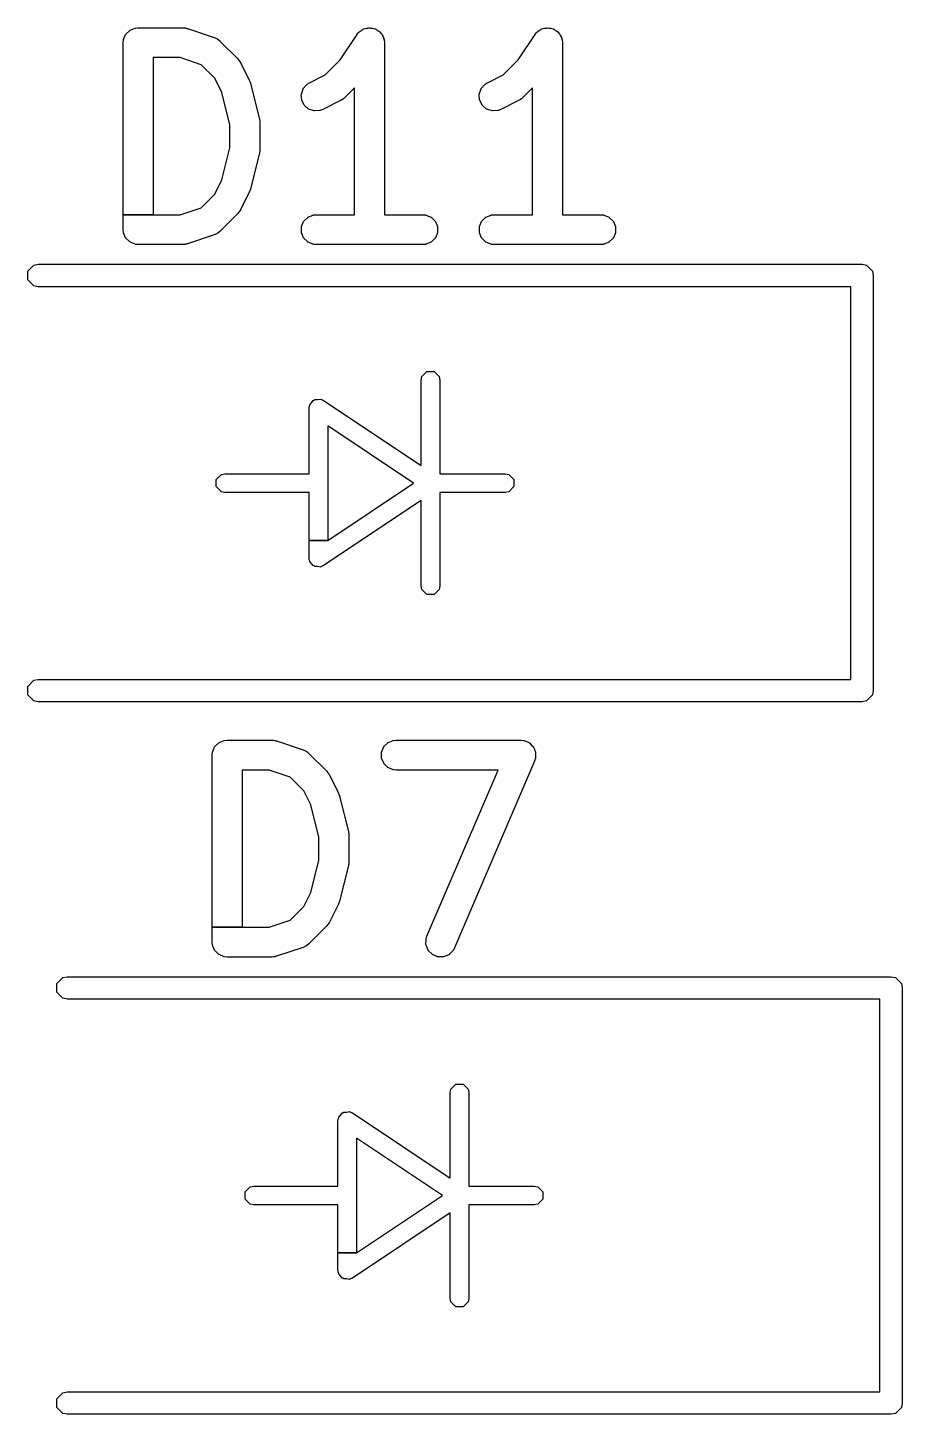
# Model space of a CAD drawing. Header units: millimetres. Extents: x 73 to 173, y -160 to -92.
# Drawn here: x 149.79 to 154.47, y -154.49 to -147.07 of the extents above; entities that cross this region are included whole.
import ezdxf

# ---------------------------------------------------------------- set-up
doc = ezdxf.new("R2010")
doc.units = ezdxf.units.MM
doc.layers.add('F.Silkscreen', color=41, linetype='CONTINUOUS', true_color=0xf2eda1)

msp = doc.modelspace()

# ---------------------------------------------------------------- linework, layer by layer
at = {"layer": 'F.Silkscreen', "linetype": 'CONTINUOUS'}
for p, q in [((150.302536, -147.138274), (150.313735, -147.111238)), ((150.313735, -147.111238), (150.314818, -147.109615)), ((150.314818, -147.109615), (150.33551, -147.088923)), ((150.33551, -147.088923), (150.337133, -147.08784)), ((150.337133, -147.08784), (150.364169, -147.076641)), ((150.364169, -147.076641), (150.365592, -147.076284)), ((150.365592, -147.076284), (150.380224, -147.074843)), ((150.380224, -147.074843), (150.380714, -147.074819)), ((150.380714, -147.074819), (150.618809, -147.074819)), ((150.618809, -147.074819), (150.619299, -147.074843)), ((150.619299, -147.074843), (150.626285, -147.07553)), ((150.626285, -147.07553), (150.627835, -147.075421)), ((150.627835, -147.075421), (150.629297, -147.075532)), ((150.629297, -147.075532), (150.631589, -147.076052)), ((150.631589, -147.076052), (150.633932, -147.076284)), ((150.633932, -147.076284), (150.635354, -147.07664)), ((150.635354, -147.07664), (150.636798, -147.077237)), ((150.636798, -147.077237), (150.643635, -147.078793)), ((150.643635, -147.078793), (150.644107, -147.078925)), ((150.644107, -147.078925), (150.786964, -147.126544)), ((151.461401, -147.246708), (151.552245, -147.110442)), ((151.552245, -147.110442), (151.552483, -147.110115)), ((151.552483, -147.110115), (151.552517, -147.110072)), ((151.552517, -147.110072), (151.552564, -147.110109)), ((151.552564, -147.110109), (151.552666, -147.109959)), ((151.552632, -147.109931), (151.561853, -147.098673)), ((151.552666, -147.109959), (151.552632, -147.109931)), ((151.561853, -147.098673), (151.562938, -147.097687)), ((151.562938, -147.097687), (151.568701, -147.093826)), ((151.568701, -147.093826), (151.573606, -147.088923)), ((151.573606, -147.088923), (151.575227, -147.08784)), ((151.575227, -147.08784), (151.581556, -147.085217)), ((151.581556, -147.085217), (151.587254, -147.081403)), ((151.587254, -147.081403), (151.589055, -147.080655)), ((151.589055, -147.080655), (151.595853, -147.079294)), ((151.595853, -147.079294), (151.602264, -147.07664)), ((151.602264, -147.07664), (151.604177, -147.07626)), ((151.604177, -147.07626), (151.611029, -147.07626)), ((151.611029, -147.07626), (151.617749, -147.074916)), ((151.617749, -147.074916), (151.6197, -147.074914)), ((151.6197, -147.074914), (151.626504, -147.07626)), ((151.626504, -147.07626), (151.633441, -147.07626)), ((151.633441, -147.07626), (151.635355, -147.076641)), ((151.635355, -147.076641), (151.641684, -147.079263)), ((151.641684, -147.079263), (151.648408, -147.080593)), ((151.648408, -147.080593), (151.650211, -147.081338)), ((151.650211, -147.081338), (151.655981, -147.085184)), ((151.655981, -147.085184), (151.662391, -147.08784)), ((151.662391, -147.08784), (151.664013, -147.088923)), ((151.664013, -147.088923), (151.668858, -147.093768)), ((151.668858, -147.093768), (151.674561, -147.09757)), ((151.674561, -147.09757), (151.675942, -147.098948)), ((151.675942, -147.098948), (151.679801, -147.104711)), ((151.679801, -147.104711), (151.684705, -147.109615)), ((151.684705, -147.109615), (151.685788, -147.111238)), ((151.685788, -147.111238), (151.688409, -147.117567)), ((152.413782, -147.246708), (152.504626, -147.110442)), ((152.504626, -147.110442), (152.504864, -147.110115)), ((152.504864, -147.110115), (152.504898, -147.110072)), ((152.504898, -147.110072), (152.504945, -147.110109)), ((152.504945, -147.110109), (152.505047, -147.109959)), ((152.505013, -147.109931), (152.514234, -147.098673)), ((152.505047, -147.109959), (152.505013, -147.109931)), ((152.514234, -147.098673), (152.515319, -147.097687)), ((152.515319, -147.097687), (152.521082, -147.093826)), ((152.521082, -147.093826), (152.525987, -147.088923)), ((152.525987, -147.088923), (152.527608, -147.08784)), ((152.527608, -147.08784), (152.533937, -147.085217)), ((152.533937, -147.085217), (152.539635, -147.081403)), ((152.539635, -147.081403), (152.541436, -147.080655)), ((152.541436, -147.080655), (152.548234, -147.079294)), ((152.548234, -147.079294), (152.554645, -147.07664)), ((152.554645, -147.07664), (152.556558, -147.07626)), ((152.556558, -147.07626), (152.56341, -147.07626)), ((152.56341, -147.07626), (152.57013, -147.074916)), ((152.57013, -147.074916), (152.572081, -147.074914)), ((152.572081, -147.074914), (152.578885, -147.07626)), ((152.578885, -147.07626), (152.585822, -147.07626)), ((152.585822, -147.07626), (152.587736, -147.076641)), ((152.587736, -147.076641), (152.594065, -147.079263)), ((152.594065, -147.079263), (152.600789, -147.080593)), ((152.600789, -147.080593), (152.602592, -147.081338)), ((152.602592, -147.081338), (152.608362, -147.085184)), ((152.608362, -147.085184), (152.614772, -147.08784)), ((152.614772, -147.08784), (152.616394, -147.088923)), ((152.616394, -147.088923), (152.621239, -147.093768)), ((152.621239, -147.093768), (152.626942, -147.09757)), ((152.626942, -147.09757), (152.628323, -147.098948)), ((152.628323, -147.098948), (152.632182, -147.104711)), ((152.632182, -147.104711), (152.637086, -147.109615)), ((152.637086, -147.109615), (152.638169, -147.111238)), ((152.638169, -147.111238), (152.64079, -147.117567)), ((150.300714, -147.154819), (150.300738, -147.154329)), ((150.300714, -148.074819), (150.300714, -147.154819)), ((150.300738, -147.154329), (150.302179, -147.139697)), ((150.302179, -147.139697), (150.302536, -147.138274)), ((150.786964, -147.126544), (150.787421, -147.126721)), ((150.787421, -147.126721), (150.800846, -147.132715)), ((150.800846, -147.132715), (150.802084, -147.133504)), ((150.802084, -147.133504), (150.803505, -147.134737)), ((150.803505, -147.134737), (150.805248, -147.135459)), ((150.805248, -147.135459), (150.806506, -147.136213)), ((150.806506, -147.136213), (150.817871, -147.14554)), ((150.817871, -147.14554), (150.818235, -147.145869)), ((150.818235, -147.145869), (150.913473, -147.241107)), ((151.688409, -147.117567), (151.692224, -147.123263)), ((151.692224, -147.123263), (151.692973, -147.125065)), ((151.692973, -147.125065), (151.694333, -147.131867)), ((151.694333, -147.131867), (151.696987, -147.138274)), ((151.696987, -147.138274), (151.697344, -147.139697)), ((151.697344, -147.139697), (151.698769, -147.154173)), ((151.698699, -147.154179), (151.698698, -147.154212)), ((151.698698, -147.154212), (151.698771, -147.154204)), ((151.698769, -147.154173), (151.698699, -147.154179)), ((151.698771, -147.154204), (151.698777, -147.154257)), ((151.698777, -147.154257), (151.698809, -147.154819)), ((151.698809, -147.154819), (151.698809, -148.074819)), ((152.64079, -147.117567), (152.644605, -147.123263)), ((152.644605, -147.123263), (152.645354, -147.125065)), ((152.645354, -147.125065), (152.646714, -147.131867)), ((152.646714, -147.131867), (152.649368, -147.138274)), ((152.649368, -147.138274), (152.649725, -147.139697)), ((152.649725, -147.139697), (152.65115, -147.154173)), ((152.65108, -147.154179), (152.651079, -147.154212)), ((152.651079, -147.154212), (152.651152, -147.154204)), ((152.65115, -147.154173), (152.65108, -147.154179)), ((152.651152, -147.154204), (152.651158, -147.154257)), ((152.651158, -147.154257), (152.65119, -147.154819)), ((152.65119, -147.154819), (152.65119, -148.074819)), ((150.605829, -147.234819), (150.460714, -147.234819)), ((150.460714, -147.234819), (150.460714, -148.074819)), ((150.718449, -147.272359), (150.605829, -147.234819)), ((150.913473, -147.241107), (150.913802, -147.241471)), ((150.913802, -147.241471), (150.918254, -147.246895)), ((150.918254, -147.246895), (150.919431, -147.247916)), ((150.919431, -147.247916), (150.920385, -147.249028)), ((150.920385, -147.249028), (150.921636, -147.251015)), ((150.921636, -147.251015), (150.92313, -147.252836)), ((150.92313, -147.252836), (150.923885, -147.254096)), ((150.923885, -147.254096), (150.924481, -147.255536)), ((150.924481, -147.255536), (150.928217, -147.261471)), ((150.928217, -147.261471), (150.928458, -147.261899)), ((150.928458, -147.261899), (150.976077, -147.357137)), ((151.380942, -147.327167), (151.461401, -147.246708)), ((152.333323, -147.327167), (152.413782, -147.246708)), ((150.791156, -147.345066), (150.718449, -147.272359)), ((151.297318, -147.368979), (151.380942, -147.327167)), ((152.249699, -147.368979), (152.333323, -147.327167)), ((150.829039, -147.420832), (150.791156, -147.345066)), ((150.976077, -147.357137), (150.976275, -147.357586)), ((150.976275, -147.357586), (150.976499, -147.358172)), ((150.976499, -147.358172), (150.977046, -147.359196)), ((150.977046, -147.359196), (150.979215, -147.365268)), ((150.979215, -147.365268), (150.98153, -147.371317)), ((150.98153, -147.371317), (150.981781, -147.37245)), ((150.981781, -147.37245), (150.981992, -147.373041)), ((150.981992, -147.373041), (150.982135, -147.373511)), ((150.982135, -147.373511), (151.029754, -147.563987)), ((151.253941, -147.429571), (151.263195, -147.40181)), ((151.263195, -147.40181), (151.264161, -147.400115)), ((151.264161, -147.400115), (151.283334, -147.378007)), ((151.283334, -147.378007), (151.284448, -147.377051)), ((151.284448, -147.377051), (151.296891, -147.369219)), ((151.296891, -147.369219), (151.297318, -147.368979)), ((151.538809, -147.395576), (151.484902, -147.449483)), ((151.538809, -148.074819), (151.538809, -147.395576)), ((152.206322, -147.429571), (152.215576, -147.40181)), ((152.215576, -147.40181), (152.216542, -147.400115)), ((152.216542, -147.400115), (152.235715, -147.378007)), ((152.235715, -147.378007), (152.236829, -147.377051)), ((152.236829, -147.377051), (152.249272, -147.369219)), ((152.249272, -147.369219), (152.249699, -147.368979)), ((152.49119, -147.395576), (152.437283, -147.449483)), ((152.49119, -148.074819), (152.49119, -147.395576)), ((150.872142, -147.593241), (150.829039, -147.420832)), ((151.253697, -147.431506), (151.253941, -147.429571)), ((151.255771, -147.460696), (151.253697, -147.431506)), ((151.256286, -147.462578), (151.255771, -147.460696)), ((151.269373, -147.488753), (151.256286, -147.462578)), ((151.46411, -147.464468), (151.368872, -147.512087)), ((151.464538, -147.464227), (151.46411, -147.464468)), ((151.470474, -147.460489), (151.464538, -147.464227)), ((151.471914, -147.459894), (151.470474, -147.460489)), ((151.473175, -147.459137), (151.471914, -147.459894)), ((151.474984, -147.45765), (151.473175, -147.459137)), ((151.476978, -147.456397), (151.474984, -147.45765)), ((151.478096, -147.455438), (151.476978, -147.456397)), ((151.479116, -147.45426), (151.478096, -147.455438)), ((151.484538, -147.449812), (151.479116, -147.45426)), ((151.484902, -147.449483), (151.484538, -147.449812)), ((152.206078, -147.431506), (152.206322, -147.429571)), ((152.208152, -147.460696), (152.206078, -147.431506)), ((152.208667, -147.462578), (152.208152, -147.460696)), ((152.221754, -147.488753), (152.208667, -147.462578)), ((152.416491, -147.464468), (152.321253, -147.512087)), ((152.416919, -147.464227), (152.416491, -147.464468)), ((152.422855, -147.460489), (152.416919, -147.464227)), ((152.424295, -147.459894), (152.422855, -147.460489)), ((152.425556, -147.459137), (152.424295, -147.459894)), ((152.427365, -147.45765), (152.425556, -147.459137)), ((152.429359, -147.456397), (152.427365, -147.45765)), ((152.430477, -147.455438), (152.429359, -147.456397)), ((152.431497, -147.45426), (152.430477, -147.455438)), ((152.436919, -147.449812), (152.431497, -147.45426)), ((152.437283, -147.449483), (152.436919, -147.449812)), ((151.270569, -147.490294), (151.269373, -147.488753)), ((151.292677, -147.509467), (151.270569, -147.490294)), ((151.294372, -147.510433), (151.292677, -147.509467)), ((151.322133, -147.519687), (151.294372, -147.510433)), ((151.324068, -147.519931), (151.322133, -147.519687)), ((151.353258, -147.517857), (151.324068, -147.519931)), ((151.354691, -147.51754), (151.353258, -147.517857)), ((151.368423, -147.512285), (151.354691, -147.51754)), ((151.368872, -147.512087), (151.368423, -147.512285)), ((152.22295, -147.490294), (152.221754, -147.488753)), ((152.245058, -147.509467), (152.22295, -147.490294)), ((152.246753, -147.510433), (152.245058, -147.509467)), ((152.274514, -147.519687), (152.246753, -147.510433)), ((152.276449, -147.519931), (152.274514, -147.519687)), ((152.305639, -147.517857), (152.276449, -147.519931)), ((152.307072, -147.51754), (152.305639, -147.517857)), ((152.320804, -147.512285), (152.307072, -147.51754)), ((152.321253, -147.512087), (152.320804, -147.512285)), ((150.872142, -147.716395), (150.872142, -147.593241)), ((151.029754, -147.563987), (151.029849, -147.564469)), ((151.029849, -147.564469), (151.030133, -147.566392)), ((151.030133, -147.566392), (151.030321, -147.566846)), ((151.030321, -147.566846), (151.030677, -147.568269)), ((151.030677, -147.568269), (151.031207, -147.57366)), ((151.031207, -147.57366), (151.031999, -147.579012)), ((151.031998, -147.580482), (151.031926, -147.580959)), ((151.031926, -147.580959), (151.032118, -147.582899)), ((151.031999, -147.579012), (151.031998, -147.580482)), ((151.032118, -147.582899), (151.032142, -147.58339)), ((151.032142, -147.58339), (151.032142, -147.726247)), ((150.829039, -147.888803), (150.872142, -147.716395)), ((151.029754, -147.74565), (150.982135, -147.936126)), ((151.029849, -147.745168), (151.029754, -147.74565)), ((151.030133, -147.743243), (151.029849, -147.745168)), ((151.03032, -147.742793), (151.030133, -147.743243)), ((151.030677, -147.741368), (151.03032, -147.742793)), ((151.031207, -147.735975), (151.030677, -147.741368)), ((151.031999, -147.730625), (151.031207, -147.735975)), ((151.032118, -147.726738), (151.031926, -147.728677)), ((151.031926, -147.728677), (151.031998, -147.729156)), ((151.031998, -147.729156), (151.031999, -147.730625)), ((151.032142, -147.726247), (151.032118, -147.726738)), ((150.791156, -147.96457), (150.829039, -147.888803)), ((150.718448, -148.037278), (150.791156, -147.96457)), ((150.976077, -147.9525), (150.928458, -148.047738)), ((150.976275, -147.952049), (150.976077, -147.9525)), ((150.976498, -147.951464), (150.976275, -147.952049)), ((150.977046, -147.950441), (150.976498, -147.951464)), ((150.979216, -147.944365), (150.977046, -147.950441)), ((150.98153, -147.938321), (150.979216, -147.944365)), ((150.98178, -147.937188), (150.98153, -147.938321)), ((150.981992, -147.936597), (150.98178, -147.937188)), ((150.982135, -147.936126), (150.981992, -147.936597)), ((150.300714, -148.154819), (150.300714, -148.074819)), ((150.300714, -148.074819), (150.460714, -148.074819)), ((150.460714, -148.074819), (150.300714, -148.074819)), ((150.460714, -148.074819), (150.605829, -148.074819)), ((150.605829, -148.074819), (150.718448, -148.037278)), ((150.913474, -148.068529), (150.818235, -148.163769)), ((150.913803, -148.068165), (150.913474, -148.068529)), ((150.91825, -148.062744), (150.913803, -148.068165)), ((150.919428, -148.061724), (150.91825, -148.062744)), ((150.920386, -148.060607), (150.919428, -148.061724)), ((150.921637, -148.058616), (150.920386, -148.060607)), ((150.923129, -148.056801), (150.921637, -148.058616)), ((150.923885, -148.055539), (150.923129, -148.056801)), ((150.924478, -148.054103), (150.923885, -148.055539)), ((150.928217, -148.048166), (150.924478, -148.054103)), ((150.928458, -148.047738), (150.928217, -148.048166)), ((151.289514, -148.08784), (151.31655, -148.076641)), ((151.31655, -148.076641), (151.317973, -148.076284)), ((151.317973, -148.076284), (151.332605, -148.074843)), ((151.332605, -148.074843), (151.333095, -148.074819)), ((151.333095, -148.074819), (151.538809, -148.074819)), ((151.698809, -148.074819), (151.904523, -148.074819)), ((151.904523, -148.074819), (151.905013, -148.074843)), ((151.905013, -148.074843), (151.919645, -148.076284)), ((151.919645, -148.076284), (151.921068, -148.076641)), ((151.921068, -148.076641), (151.948104, -148.08784)), ((152.241895, -148.08784), (152.268931, -148.076641)), ((152.268931, -148.076641), (152.270354, -148.076284)), ((152.270354, -148.076284), (152.284986, -148.074843)), ((152.284986, -148.074843), (152.285476, -148.074819)), ((152.285476, -148.074819), (152.49119, -148.074819)), ((152.65119, -148.074819), (152.856904, -148.074819)), ((152.856904, -148.074819), (152.857394, -148.074843)), ((152.857394, -148.074843), (152.872026, -148.076284)), ((152.872026, -148.076284), (152.873449, -148.076641)), ((152.873449, -148.076641), (152.900485, -148.08784)), ((150.300738, -148.155309), (150.300714, -148.154819)), ((150.302179, -148.169941), (150.300738, -148.155309)), ((151.254536, -148.140187), (151.254917, -148.138274)), ((151.254536, -148.169451), (151.254536, -148.140187)), ((151.254917, -148.138274), (151.266116, -148.111238)), ((151.266116, -148.111238), (151.267199, -148.109615)), ((151.267199, -148.109615), (151.287891, -148.088923)), ((151.287891, -148.088923), (151.289514, -148.08784)), ((151.948104, -148.08784), (151.949727, -148.088923)), ((151.949727, -148.088923), (151.970419, -148.109615)), ((151.970419, -148.109615), (151.971502, -148.111238)), ((151.971502, -148.111238), (151.982701, -148.138274)), ((151.982701, -148.138274), (151.983082, -148.140187)), ((151.983082, -148.140187), (151.983082, -148.169451)), ((152.206917, -148.140187), (152.207298, -148.138274)), ((152.206917, -148.169451), (152.206917, -148.140187)), ((152.207298, -148.138274), (152.218497, -148.111238)), ((152.218497, -148.111238), (152.21958, -148.109615)), ((152.21958, -148.109615), (152.240272, -148.088923)), ((152.240272, -148.088923), (152.241895, -148.08784)), ((152.900485, -148.08784), (152.902108, -148.088923)), ((152.902108, -148.088923), (152.9228, -148.109615)), ((152.9228, -148.109615), (152.923883, -148.111238)), ((152.923883, -148.111238), (152.935082, -148.138274)), ((152.935082, -148.138274), (152.935463, -148.140187)), ((152.935463, -148.140187), (152.935463, -148.169451)), ((150.302536, -148.171364), (150.302179, -148.169941)), ((150.313735, -148.1984), (150.302536, -148.171364)), ((150.314818, -148.200023), (150.313735, -148.1984)), ((150.33551, -148.220715), (150.314818, -148.200023)), ((150.337133, -148.221798), (150.33551, -148.220715)), ((150.364169, -148.232997), (150.337133, -148.221798)), ((150.786964, -148.183094), (150.644107, -148.230713)), ((150.787421, -148.182917), (150.786964, -148.183094)), ((150.800846, -148.176923), (150.787421, -148.182917)), ((150.802085, -148.176133), (150.800846, -148.176923)), ((150.803505, -148.1749), (150.802085, -148.176133)), ((150.805246, -148.17418), (150.803505, -148.1749)), ((150.806506, -148.173425), (150.805246, -148.17418)), ((150.817871, -148.164098), (150.806506, -148.173425)), ((150.818235, -148.163769), (150.817871, -148.164098)), ((151.254917, -148.171364), (151.254536, -148.169451)), ((151.266116, -148.1984), (151.254917, -148.171364)), ((151.267199, -148.200023), (151.266116, -148.1984)), ((151.287891, -148.220715), (151.267199, -148.200023)), ((151.289514, -148.221798), (151.287891, -148.220715)), ((151.31655, -148.232997), (151.289514, -148.221798)), ((151.948104, -148.221798), (151.921068, -148.232997)), ((151.949727, -148.220715), (151.948104, -148.221798)), ((151.970419, -148.200023), (151.949727, -148.220715)), ((151.971502, -148.1984), (151.970419, -148.200023)), ((151.982701, -148.171364), (151.971502, -148.1984)), ((151.983082, -148.169451), (151.982701, -148.171364)), ((152.207298, -148.171364), (152.206917, -148.169451)), ((152.218497, -148.1984), (152.207298, -148.171364)), ((152.21958, -148.200023), (152.218497, -148.1984)), ((152.240272, -148.220715), (152.21958, -148.200023)), ((152.241895, -148.221798), (152.240272, -148.220715)), ((152.268931, -148.232997), (152.241895, -148.221798)), ((152.900485, -148.221798), (152.873449, -148.232997)), ((152.902108, -148.220715), (152.900485, -148.221798)), ((152.9228, -148.200023), (152.902108, -148.220715)), ((152.923883, -148.1984), (152.9228, -148.200023)), ((152.935082, -148.171364), (152.923883, -148.1984)), ((152.935463, -148.169451), (152.935082, -148.171364)), ((150.365592, -148.233354), (150.364169, -148.232997)), ((150.380224, -148.234795), (150.365592, -148.233354)), ((150.380714, -148.234819), (150.380224, -148.234795)), ((150.618809, -148.234819), (150.380714, -148.234819)), ((150.6193, -148.234795), (150.618809, -148.234819)), ((150.626284, -148.234106), (150.6193, -148.234795)), ((150.627833, -148.234217), (150.626284, -148.234106)), ((150.629298, -148.234105), (150.627833, -148.234217)), ((150.631585, -148.233584), (150.629298, -148.234105)), ((150.63393, -148.233354), (150.631585, -148.233584)), ((150.635356, -148.232997), (150.63393, -148.233354)), ((150.636794, -148.2324), (150.635356, -148.232997)), ((150.643634, -148.230846), (150.636794, -148.2324)), ((150.644107, -148.230713), (150.643634, -148.230846)), ((151.317973, -148.233354), (151.31655, -148.232997)), ((151.332605, -148.234795), (151.317973, -148.233354)), ((151.333095, -148.234819), (151.332605, -148.234795)), ((151.904523, -148.234819), (151.333095, -148.234819)), ((151.905013, -148.234795), (151.904523, -148.234819)), ((151.919645, -148.233354), (151.905013, -148.234795)), ((151.921068, -148.232997), (151.919645, -148.233354)), ((152.270354, -148.233354), (152.268931, -148.232997)), ((152.284986, -148.234795), (152.270354, -148.233354)), ((152.285476, -148.234819), (152.284986, -148.234795)), ((152.856904, -148.234819), (152.285476, -148.234819)), ((152.857394, -148.234795), (152.856904, -148.234819)), ((152.872026, -148.233354), (152.857394, -148.234795)), ((152.873449, -148.232997), (152.872026, -148.233354)), ((149.789567, -148.377039), (149.822039, -148.344567)), ((149.789567, -148.422961), (149.789567, -148.377039)), ((149.822039, -148.344567), (149.845, -148.34)), ((149.845, -148.34), (154.255, -148.34)), ((154.255, -148.34), (154.277961, -148.344567)), ((154.277961, -148.344567), (154.310433, -148.377039)), ((154.310433, -148.377039), (154.315, -148.4)), ((149.822039, -148.455433), (149.789567, -148.422961)), ((154.315, -148.4), (154.315, -150.62)), ((149.845, -148.46), (149.822039, -148.455433)), ((154.195, -148.46), (149.845, -148.46)), ((154.195, -150.56), (154.195, -148.46)), ((151.895, -148.96), (151.898806, -148.940866)), ((151.895, -149.416573), (151.895, -148.96)), ((151.898806, -148.940866), (151.925866, -148.913806)), ((151.925866, -148.913806), (151.964134, -148.913806)), ((151.964134, -148.913806), (151.991194, -148.940866)), ((151.991194, -148.940866), (151.995, -148.96)), ((151.995, -148.96), (151.995, -149.46)), ((151.295, -149.11), (151.296441, -149.102751)), ((151.295, -149.46), (151.295, -149.11)), ((151.295951, -149.100297), (151.297346, -149.098203)), ((151.296441, -149.102751), (151.295951, -149.100297)), ((151.297346, -149.098203), (151.298806, -149.090866)), ((151.298806, -149.090866), (151.309102, -149.080569)), ((151.309102, -149.080569), (151.317178, -149.068456)), ((151.317178, -149.068456), (151.322225, -149.067446)), ((151.322225, -149.067446), (151.325866, -149.063806)), ((151.325866, -149.063806), (151.340428, -149.063806)), ((151.340428, -149.063806), (151.354703, -149.060951)), ((151.354703, -149.060951), (151.361617, -149.063806)), ((151.361617, -149.063806), (151.364134, -149.063806)), ((151.364134, -149.063806), (151.365904, -149.065576)), ((151.365904, -149.065576), (151.372735, -149.068397)), ((151.372735, -149.068397), (151.895, -149.416573)), ((151.854861, -149.51), (151.395, -149.203426)), ((151.395, -149.203426), (151.395, -149.816573)), ((150.798806, -149.490866), (150.825866, -149.463806)), ((150.825866, -149.463806), (150.845, -149.46)), ((150.845, -149.46), (151.295, -149.46)), ((151.995, -149.46), (152.345, -149.46)), ((152.345, -149.46), (152.364134, -149.463806)), ((152.364134, -149.463806), (152.391194, -149.490866)), ((150.798806, -149.529134), (150.798806, -149.490866)), ((150.825866, -149.556194), (150.798806, -149.529134)), ((150.845, -149.56), (150.825866, -149.556194)), ((151.295, -149.56), (150.845, -149.56)), ((151.295, -149.816573), (151.295, -149.56)), ((151.395, -149.816573), (151.854861, -149.51)), ((152.345, -149.56), (151.995, -149.56)), ((151.995, -149.56), (151.995, -150.06)), ((152.364134, -149.556194), (152.345, -149.56)), ((152.391194, -149.529134), (152.364134, -149.556194)), ((152.391194, -149.490866), (152.391194, -149.529134)), ((151.895, -149.603426), (151.372735, -149.951603)), ((151.895, -150.06), (151.895, -149.603426)), ((151.295, -149.91), (151.295, -149.816573)), ((151.295, -149.816573), (151.395, -149.816573)), ((151.395, -149.816573), (151.295, -149.816573)), ((151.296441, -149.917248), (151.295, -149.91)), ((151.295951, -149.919703), (151.296441, -149.917248)), ((151.297346, -149.921796), (151.295951, -149.919703)), ((151.298806, -149.929134), (151.297346, -149.921796)), ((151.309102, -149.93943), (151.298806, -149.929134)), ((151.317178, -149.951544), (151.309102, -149.93943)), ((151.322225, -149.952553), (151.317178, -149.951544)), ((151.325866, -149.956194), (151.322225, -149.952553)), ((151.340428, -149.956194), (151.325866, -149.956194)), ((151.354703, -149.959049), (151.340428, -149.956194)), ((151.361617, -149.956194), (151.354703, -149.959049)), ((151.364134, -149.956194), (151.361617, -149.956194)), ((151.365904, -149.954423), (151.364134, -149.956194)), ((151.372735, -149.951603), (151.365904, -149.954423)), ((151.898806, -150.079134), (151.895, -150.06)), ((151.925866, -150.106194), (151.898806, -150.079134)), ((151.991194, -150.079134), (151.964134, -150.106194)), ((151.995, -150.06), (151.991194, -150.079134)), ((151.964134, -150.106194), (151.925866, -150.106194)), ((149.789567, -150.597039), (149.822039, -150.564567)), ((149.789567, -150.642961), (149.789567, -150.597039)), ((149.822039, -150.564567), (149.845, -150.56)), ((149.845, -150.56), (154.195, -150.56)), ((149.822039, -150.675433), (149.789567, -150.642961)), ((149.845, -150.68), (149.822039, -150.675433)), ((154.277961, -150.675433), (154.255, -150.68)), ((154.310433, -150.642961), (154.277961, -150.675433)), ((154.315, -150.62), (154.310433, -150.642961)), ((154.255, -150.68), (149.845, -150.68)), ((150.791009, -150.919615), (150.811701, -150.898923)), ((150.811701, -150.898923), (150.813324, -150.89784)), ((150.813324, -150.89784), (150.84036, -150.886641)), ((150.84036, -150.886641), (150.841783, -150.886284)), ((150.841783, -150.886284), (150.856415, -150.884843)), ((150.856415, -150.884843), (150.856905, -150.884819)), ((150.856905, -150.884819), (151.095, -150.884819)), ((151.095, -150.884819), (151.09549, -150.884843)), ((151.09549, -150.884843), (151.102476, -150.88553)), ((151.102476, -150.88553), (151.104026, -150.885421)), ((151.104026, -150.885421), (151.105488, -150.885532)), ((151.105488, -150.885532), (151.10778, -150.886052)), ((151.10778, -150.886052), (151.110123, -150.886284)), ((151.110123, -150.886284), (151.111545, -150.88664)), ((151.111545, -150.88664), (151.112989, -150.887237)), ((151.112989, -150.887237), (151.119826, -150.888793)), ((151.119826, -150.888793), (151.120298, -150.888925)), ((151.120298, -150.888925), (151.263155, -150.936544)), ((151.695771, -150.919615), (151.716463, -150.898923)), ((151.716463, -150.898923), (151.718086, -150.89784)), ((151.718086, -150.89784), (151.745122, -150.886641)), ((151.745122, -150.886641), (151.746545, -150.886284)), ((151.746545, -150.886284), (151.761177, -150.884843)), ((151.761177, -150.884843), (151.761667, -150.884819)), ((151.761667, -150.884819), (152.428333, -150.884819)), ((152.428333, -150.884819), (152.428823, -150.884843)), ((152.428823, -150.884843), (152.443455, -150.886284)), ((152.443455, -150.886284), (152.444877, -150.88664)), ((152.444877, -150.88664), (152.444906, -150.886652)), ((152.444906, -150.886652), (152.44583, -150.886848)), ((152.44583, -150.886848), (152.458836, -150.892422)), ((152.458836, -150.892422), (152.471915, -150.89784)), ((152.471915, -150.89784), (152.472698, -150.898363)), ((152.472698, -150.898363), (152.472733, -150.898378)), ((152.472733, -150.898378), (152.473146, -150.898662)), ((152.473146, -150.898662), (152.473537, -150.898923)), ((152.473537, -150.898923), (152.473561, -150.898947)), ((150.776905, -150.964819), (150.776929, -150.964329)), ((150.776905, -151.884819), (150.776905, -150.964819)), ((150.776929, -150.964329), (150.77837, -150.949697)), ((150.77837, -150.949697), (150.778727, -150.948274)), ((150.778727, -150.948274), (150.789926, -150.921238)), ((150.789926, -150.921238), (150.791009, -150.919615)), ((151.263155, -150.936544), (151.263612, -150.936721)), ((151.263612, -150.936721), (151.277037, -150.942715)), ((151.277037, -150.942715), (151.278275, -150.943504)), ((151.278275, -150.943504), (151.279696, -150.944737)), ((151.279696, -150.944737), (151.281439, -150.945459)), ((151.281439, -150.945459), (151.282697, -150.946213)), ((151.282697, -150.946213), (151.294062, -150.95554)), ((151.294062, -150.95554), (151.294426, -150.955869)), ((151.294426, -150.955869), (151.389664, -151.051107)), ((151.683108, -150.950187), (151.683489, -150.948274)), ((151.683108, -150.979451), (151.683108, -150.950187)), ((151.683489, -150.948274), (151.694688, -150.921238)), ((151.694688, -150.921238), (151.695771, -150.919615)), ((152.473561, -150.898947), (152.474336, -150.89948)), ((152.474336, -150.89948), (152.484188, -150.909575)), ((152.484188, -150.909575), (152.484189, -150.909575)), ((152.484189, -150.909575), (152.494229, -150.919615)), ((152.494229, -150.919615), (152.494753, -150.920401)), ((152.494753, -150.920401), (152.494775, -150.920423)), ((152.494775, -150.920423), (152.495034, -150.920821)), ((152.495034, -150.920821), (152.495313, -150.921239)), ((152.495313, -150.921239), (152.495325, -150.921268)), ((152.495325, -150.921268), (152.495839, -150.922058)), ((152.495839, -150.922058), (152.501106, -150.935226)), ((152.501106, -150.935226), (152.506511, -150.948274)), ((152.506511, -150.948274), (152.506694, -150.949197)), ((152.506694, -150.949197), (152.506708, -150.94923)), ((152.506708, -150.94923), (152.506803, -150.949744)), ((152.506803, -150.949744), (152.506892, -150.950187)), ((152.506892, -150.950187), (152.506892, -150.950217)), ((152.506892, -150.950217), (152.507065, -150.951146)), ((152.507065, -150.951146), (152.506892, -150.965326)), ((152.506892, -150.965326), (152.506892, -150.979451)), ((151.08202, -151.044819), (150.936905, -151.044819)), ((150.936905, -151.044819), (150.936905, -151.884819)), ((151.19464, -151.082359), (151.08202, -151.044819)), ((151.683489, -150.981364), (151.683108, -150.979451)), ((151.694688, -151.0084), (151.683489, -150.981364)), ((151.695771, -151.010023), (151.694688, -151.0084)), ((151.716463, -151.030715), (151.695771, -151.010023)), ((151.718086, -151.031798), (151.716463, -151.030715)), ((151.745122, -151.042997), (151.718086, -151.031798)), ((151.746545, -151.043354), (151.745122, -151.042997)), ((151.761177, -151.044795), (151.746545, -151.043354)), ((151.761667, -151.044819), (151.761177, -151.044795)), ((152.307009, -151.044819), (151.761667, -151.044819)), ((151.92623, -151.933305), (152.307009, -151.044819)), ((152.501865, -150.996333), (152.073294, -151.996333)), ((152.502036, -150.995873), (152.501865, -150.996333)), ((152.506475, -150.981857), (152.502036, -150.995873)), ((152.506708, -150.980401), (152.506475, -150.981857)), ((152.506892, -150.979451), (152.506708, -150.98037)), ((152.506708, -150.98037), (152.506708, -150.980401)), ((151.267347, -151.155066), (151.19464, -151.082359)), ((151.389664, -151.051107), (151.389993, -151.051471)), ((151.389993, -151.051471), (151.394445, -151.056895)), ((151.394445, -151.056895), (151.395622, -151.057916)), ((151.395622, -151.057916), (151.396576, -151.059028)), ((151.396576, -151.059028), (151.397827, -151.061015)), ((151.397827, -151.061015), (151.399321, -151.062836)), ((151.399321, -151.062836), (151.400076, -151.064096)), ((151.400076, -151.064096), (151.400672, -151.065536)), ((151.400672, -151.065536), (151.404408, -151.071471)), ((151.404408, -151.071471), (151.404649, -151.071899)), ((151.404649, -151.071899), (151.452268, -151.167137)), ((151.30523, -151.230832), (151.267347, -151.155066)), ((151.452268, -151.167137), (151.452466, -151.167586)), ((151.452466, -151.167586), (151.45269, -151.168172)), ((151.45269, -151.168172), (151.453237, -151.169196)), ((151.453237, -151.169196), (151.455412, -151.175285)), ((151.455412, -151.175285), (151.457721, -151.181317)), ((151.457721, -151.181317), (151.457972, -151.18245)), ((151.457972, -151.18245), (151.458183, -151.183041)), ((151.458183, -151.183041), (151.458326, -151.183511)), ((151.458326, -151.183511), (151.505945, -151.373987)), ((151.348333, -151.403241), (151.30523, -151.230832)), ((151.348333, -151.526395), (151.348333, -151.403241)), ((151.505945, -151.373987), (151.50604, -151.374469)), ((151.50604, -151.374469), (151.506324, -151.376392)), ((151.506324, -151.376392), (151.506512, -151.376846)), ((151.506512, -151.376846), (151.506868, -151.378269)), ((151.506868, -151.378269), (151.507398, -151.38366)), ((151.507398, -151.38366), (151.50819, -151.389012)), ((151.508189, -151.390482), (151.508117, -151.390959)), ((151.508117, -151.390959), (151.508309, -151.392899)), ((151.50819, -151.389012), (151.508189, -151.390482)), ((151.508309, -151.392899), (151.508333, -151.39339)), ((151.508333, -151.39339), (151.508333, -151.536247)), ((151.30523, -151.698803), (151.348333, -151.526395)), ((151.505945, -151.55565), (151.458326, -151.746126)), ((151.50604, -151.555168), (151.505945, -151.55565)), ((151.506324, -151.553243), (151.50604, -151.555168)), ((151.506511, -151.552793), (151.506324, -151.553243)), ((151.506868, -151.551368), (151.506511, -151.552793)), ((151.507398, -151.545975), (151.506868, -151.551368)), ((151.50819, -151.540625), (151.507398, -151.545975)), ((151.508309, -151.536738), (151.508117, -151.538677)), ((151.508117, -151.538677), (151.508189, -151.539156)), ((151.508189, -151.539156), (151.50819, -151.540625)), ((151.508333, -151.536247), (151.508309, -151.536738)), ((151.267347, -151.77457), (151.30523, -151.698803)), ((151.194639, -151.847278), (151.267347, -151.77457)), ((151.452268, -151.7625), (151.404649, -151.857738)), ((151.452466, -151.762049), (151.452268, -151.7625)), ((151.452689, -151.761464), (151.452466, -151.762049)), ((151.453237, -151.760441), (151.452689, -151.761464)), ((151.455407, -151.754365), (151.453237, -151.760441)), ((151.457721, -151.748321), (151.455407, -151.754365)), ((151.457971, -151.747188), (151.457721, -151.748321)), ((151.458183, -151.746597), (151.457971, -151.747188)), ((151.458326, -151.746126), (151.458183, -151.746597)), ((151.08202, -151.884819), (151.194639, -151.847278)), ((151.404408, -151.858166), (151.400669, -151.864103)), ((151.404649, -151.857738), (151.404408, -151.858166)), ((150.776905, -151.964819), (150.776905, -151.884819)), ((150.776905, -151.884819), (150.936905, -151.884819)), ((150.936905, -151.884819), (150.776905, -151.884819)), ((150.936905, -151.884819), (151.08202, -151.884819)), ((151.389665, -151.878529), (151.294426, -151.973769)), ((151.389994, -151.878165), (151.389665, -151.878529)), ((151.394441, -151.872744), (151.389994, -151.878165)), ((151.395619, -151.871724), (151.394441, -151.872744)), ((151.396577, -151.870607), (151.395619, -151.871724)), ((151.397828, -151.868616), (151.396577, -151.870607)), ((151.39932, -151.866801), (151.397828, -151.868616)), ((151.400076, -151.865539), (151.39932, -151.866801)), ((151.400669, -151.864103), (151.400076, -151.865539)), ((151.92162, -151.947782), (151.926059, -151.933765)), ((151.926059, -151.933765), (151.92623, -151.933305)), ((150.776929, -151.965309), (150.776905, -151.964819)), ((150.77837, -151.979941), (150.776929, -151.965309)), ((150.778727, -151.981364), (150.77837, -151.979941)), ((150.789926, -152.0084), (150.778727, -151.981364)), ((150.791009, -152.010023), (150.789926, -152.0084)), ((150.811701, -152.030715), (150.791009, -152.010023)), ((151.263155, -151.993094), (151.120298, -152.040713)), ((151.263612, -151.992917), (151.263155, -151.993094)), ((151.277037, -151.986923), (151.263612, -151.992917)), ((151.278276, -151.986133), (151.277037, -151.986923)), ((151.279696, -151.9849), (151.278276, -151.986133)), ((151.281437, -151.98418), (151.279696, -151.9849)), ((151.282697, -151.983425), (151.281437, -151.98418)), ((151.294062, -151.974098), (151.282697, -151.983425)), ((151.294426, -151.973769), (151.294062, -151.974098)), ((151.92103, -151.978492), (151.921387, -151.949231)), ((151.921388, -151.98041), (151.92103, -151.978492)), ((151.921387, -151.949231), (151.92162, -151.947782)), ((151.932256, -152.00758), (151.921388, -151.98041)), ((151.93332, -152.009215), (151.932256, -152.00758)), ((151.953759, -152.030159), (151.93332, -152.009215)), ((152.065102, -152.010822), (152.044158, -152.031261)), ((152.065991, -152.009654), (152.065102, -152.010822)), ((152.073079, -151.996773), (152.065991, -152.009654)), ((152.073294, -151.996333), (152.073079, -151.996773)), ((150.813324, -152.031798), (150.811701, -152.030715)), ((150.84036, -152.042997), (150.813324, -152.031798)), ((150.841783, -152.043354), (150.84036, -152.042997)), ((150.856415, -152.044795), (150.841783, -152.043354)), ((150.856905, -152.044819), (150.856415, -152.044795)), ((151.095, -152.044819), (150.856905, -152.044819)), ((151.095491, -152.044795), (151.095, -152.044819)), ((151.102475, -152.044106), (151.095491, -152.044795)), ((151.104024, -152.044217), (151.102475, -152.044106)), ((151.105489, -152.044105), (151.104024, -152.044217)), ((151.107776, -152.043584), (151.105489, -152.044105)), ((151.110121, -152.043354), (151.107776, -152.043584)), ((151.111547, -152.042997), (151.110121, -152.043354)), ((151.112985, -152.0424), (151.111547, -152.042997)), ((151.119825, -152.040846), (151.112985, -152.0424)), ((151.120298, -152.040713), (151.119825, -152.040846)), ((151.955368, -152.031263), (151.953759, -152.030159)), ((151.982266, -152.04279), (151.955368, -152.031263)), ((151.984174, -152.043194), (151.982266, -152.04279)), ((152.013435, -152.043551), (151.984174, -152.043194)), ((152.015353, -152.043193), (152.013435, -152.043551)), ((152.042523, -152.032325), (152.015353, -152.043193)), ((152.044158, -152.031261), (152.042523, -152.032325)), ((149.944567, -152.187039), (149.977039, -152.154567)), ((149.977039, -152.154567), (150, -152.15)), ((150, -152.15), (154.41, -152.15)), ((154.41, -152.15), (154.432961, -152.154567)), ((154.432961, -152.154567), (154.465433, -152.187039)), ((149.944567, -152.232961), (149.944567, -152.187039)), ((149.977039, -152.265433), (149.944567, -152.232961)), ((154.465433, -152.187039), (154.47, -152.21)), ((154.47, -152.21), (154.47, -154.43)), ((150, -152.27), (149.977039, -152.265433)), ((154.35, -152.27), (150, -152.27)), ((154.35, -154.37), (154.35, -152.27)), ((152.05, -152.77), (152.053806, -152.750866)), ((152.053806, -152.750866), (152.080866, -152.723806)), ((152.080866, -152.723806), (152.119134, -152.723806)), ((152.119134, -152.723806), (152.146194, -152.750866)), ((152.146194, -152.750866), (152.15, -152.77)), ((152.05, -153.226573), (152.05, -152.77)), ((152.15, -152.77), (152.15, -153.27)), ((151.452346, -152.908203), (151.453806, -152.900866)), ((151.453806, -152.900866), (151.464102, -152.890569)), ((151.464102, -152.890569), (151.472178, -152.878456)), ((151.472178, -152.878456), (151.477225, -152.877446)), ((151.477225, -152.877446), (151.480866, -152.873806)), ((151.480866, -152.873806), (151.495428, -152.873806)), ((151.495428, -152.873806), (151.509703, -152.870951)), ((151.509703, -152.870951), (151.516617, -152.873806)), ((151.516617, -152.873806), (151.519134, -152.873806)), ((151.519134, -152.873806), (151.520904, -152.875576)), ((151.520904, -152.875576), (151.527735, -152.878397)), ((151.527735, -152.878397), (152.05, -153.226573)), ((151.45, -152.92), (151.451441, -152.912751)), ((151.45, -153.27), (151.45, -152.92)), ((151.450951, -152.910297), (151.452346, -152.908203)), ((151.451441, -152.912751), (151.450951, -152.910297)), ((152.009861, -153.32), (151.55, -153.013426)), ((151.55, -153.013426), (151.55, -153.626573)), ((150.980866, -153.273806), (151, -153.27)), ((151, -153.27), (151.45, -153.27)), ((152.15, -153.27), (152.5, -153.27)), ((152.5, -153.27), (152.519134, -153.273806)), ((150.953806, -153.300866), (150.980866, -153.273806)), ((150.953806, -153.339134), (150.953806, -153.300866)), ((150.980866, -153.366194), (150.953806, -153.339134)), ((151.55, -153.626573), (152.009861, -153.32)), ((152.519134, -153.273806), (152.546194, -153.300866)), ((152.546194, -153.339134), (152.519134, -153.366194)), ((152.546194, -153.300866), (152.546194, -153.339134)), ((151, -153.37), (150.980866, -153.366194)), ((151.45, -153.37), (151, -153.37)), ((151.45, -153.626573), (151.45, -153.37)), ((152.05, -153.413426), (151.527735, -153.761603)), ((152.05, -153.87), (152.05, -153.413426)), ((152.5, -153.37), (152.15, -153.37)), ((152.15, -153.37), (152.15, -153.87)), ((152.519134, -153.366194), (152.5, -153.37)), ((151.45, -153.72), (151.45, -153.626573)), ((151.45, -153.626573), (151.55, -153.626573)), ((151.55, -153.626573), (151.45, -153.626573)), ((151.451441, -153.727248), (151.45, -153.72)), ((151.450951, -153.729703), (151.451441, -153.727248)), ((151.452346, -153.731796), (151.450951, -153.729703)), ((151.453806, -153.739134), (151.452346, -153.731796)), ((151.464102, -153.74943), (151.453806, -153.739134)), ((151.472178, -153.761544), (151.464102, -153.74943)), ((151.477225, -153.762553), (151.472178, -153.761544)), ((151.480866, -153.766194), (151.477225, -153.762553)), ((151.495428, -153.766194), (151.480866, -153.766194)), ((151.509703, -153.769049), (151.495428, -153.766194)), ((151.516617, -153.766194), (151.509703, -153.769049)), ((151.519134, -153.766194), (151.516617, -153.766194)), ((151.520904, -153.764423), (151.519134, -153.766194)), ((151.527735, -153.761603), (151.520904, -153.764423)), ((152.053806, -153.889134), (152.05, -153.87)), ((152.080866, -153.916194), (152.053806, -153.889134)), ((152.119134, -153.916194), (152.080866, -153.916194)), ((152.146194, -153.889134), (152.119134, -153.916194)), ((152.15, -153.87), (152.146194, -153.889134)), ((149.944567, -154.407039), (149.977039, -154.374567)), ((149.977039, -154.374567), (150, -154.37)), ((150, -154.37), (154.35, -154.37)), ((149.944567, -154.452961), (149.944567, -154.407039)), ((149.977039, -154.485433), (149.944567, -154.452961)), ((154.465433, -154.452961), (154.432961, -154.485433)), ((154.47, -154.43), (154.465433, -154.452961)), ((150, -154.49), (149.977039, -154.485433)), ((154.41, -154.49), (150, -154.49)), ((154.432961, -154.485433), (154.41, -154.49))]:
    msp.add_line(p, q, dxfattribs=at)

doc.saveas('drawing.dxf')
